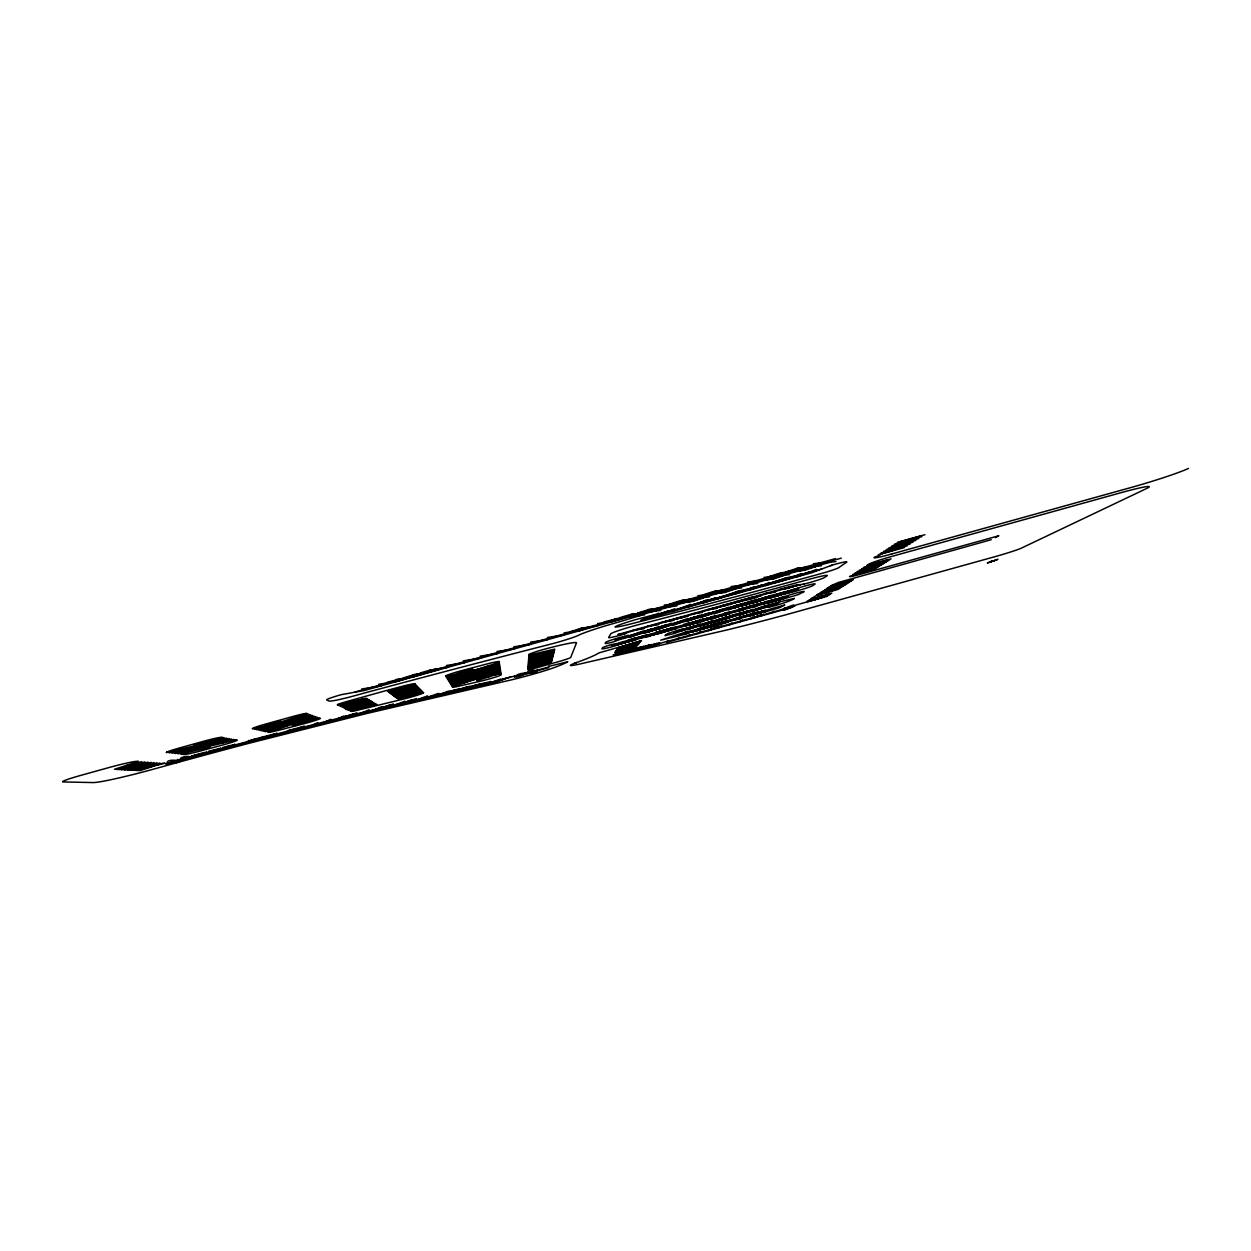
<?xml version="1.0" encoding="UTF-8"?>
<svg xmlns="http://www.w3.org/2000/svg" width="1251" height="1251" viewBox="0 0 1251 1251"><rect width="100%" height="100%" fill="white"/><g stroke="black" fill="none" stroke-linecap="round" stroke-linejoin="round"><path stroke-width="1.5" d="M220.411 749.552L220.457 747.879M525.858 673.976L525.952 672.538M537.211 670.817L537.445 669.332M539.76 665.423L541.902 653.194M548.939 666.142L548.548 667.659L514.505 677.151L514.458 675.743M520.322 674.961L518.758 675.259M524.763 674.101L525.123 673.007M710.912 628.94L710.459 629.91L719.45 626.516M233.687 746.003L234.688 744.079M166.711 752.258L166.836 752.132A16.138 1.048 -14.9 0 1 179.237 748.035L203.991 741.171A16.091 1.048 -15 0 1 221.88 737.308L222.944 737.511L216.595 739.529M415.223 684.094L408.624 686.158M798.951 575.46L796.183 576.164L797.106 575.788M625.031 649.801L628.972 644.64M687.487 628.268L688.269 627.752L686.017 628.612M246.916 742.5L248.84 740.342M497.054 681.044L500.588 679.918L499.634 680.294M263.758 736.792L262.178 738.34L263.132 738.168M828.569 590.331L833.792 588.846L830.242 590.034M269.45 735.697L265.947 736.776L269.794 735.76M273.969 734.102L272.124 735.76L263.242 738.137M677.135 639.417L678.965 637.682M497.272 662.967L499.305 661.623A15.419 1.032 -15.5 0 0 487.765 663.781A746.065 34.668 -15.4 0 0 463.261 670.176A15.497 1.032 -15.5 0 0 445.575 676.15L452.753 674.961M687.597 636.493L689.551 634.726M892.839 546.609L915.497 539.509L892.917 546.624M698.058 633.585L700.138 631.786M784.705 608.299C777.34 615.304 809.522 598.244 784.768 608.267M818.514 597.853L815.464 598.666L820.421 597.29M708.519 630.66L710.693 628.831M303.633 719.904L307.152 718.825M826.551 595.695L828.068 594.209M828.615 591.16L825.457 591.989L830.586 590.581M718.95 627.752L721.264 625.891M626.376 633.303L621.794 634.836A14.574 0.923 -15.8 0 1 608.58 637.557L610.754 633.882A22.377 1.454 -15.8 0 1 639.605 624.39A1856.891 241.459 -18.4 0 0 810.445 578.963A21.986 1.392 -16.2 0 1 826.958 575.867L824.425 577.524A14.543 0.907 -16.2 0 1 808.537 582.903L803.236 584.248M836.935 588.94L837.732 588.298L819.608 593.818L836.888 588.955M626.032 648.628L622.842 649.488L628.111 647.971M818.123 598.557L813.15 599.948L816.59 598.822M729.396 624.843L731.819 622.951M841.72 583.294L836.356 584.796L840.109 583.56M548.892 666.376L567.719 661.779A101.472 5.864 -15.5 0 1 553.865 667.737A32.651 1.861 -15.6 0 1 510.877 679.981L367.028 713.43L250.45 742.906A369.577 18.186 -15.2 0 0 154.452 768.896A54.935 3.3 -14.9 0 1 93.512 782.579L63.191 781.938A24.52 1.548 -14.8 0 1 80.987 775.323L109.369 767.442A24.395 1.564 -14.8 0 1 137.422 761.327L138.533 761.406L114.513 769.256L140.128 770.569L162.802 763.235M739.81 621.935L742.359 620.011M636.352 644.828L618.275 650.254L637.494 643.796L619.136 649.253M848.225 581.606L849.179 580.902L830.289 586.656L848.194 581.637M259.426 739.216L262.882 736.651M750.225 619.026L752.899 617.071M273.203 735.635L276.799 733.039M630.488 645.829L628.581 646.548L629.769 646.048M760.639 616.133L763.423 614.132M751.444 618.432L761.875 614.663L751.538 618.432M841.016 586.438L842.017 585.734M771.038 613.225L773.931 611.207M755.416 617.024L758.294 616.149M781.437 610.332L784.44 608.267M466.545 681.748L467.655 681.357L465.497 681.92A13.949 0.86 -15.5 0 1 464.746 682.202L464.715 682.202M825.113 593.099L840.656 583.154M815.261 599.604L820.453 596.274M798.764 575.272L802.172 574.318M812.04 598.729L810.961 599.432L811.774 599.26M891.353 551.175L911.088 538.555M862.658 572.489L878.984 562.184M248.12 741.937L251.295 739.951M254.375 739.888L256.486 739.185M256.361 739.075L252.671 740.17L254.969 739.529M702.515 595.069L712.304 591.879L722.218 590.441L712.507 593.646L702.562 595.101M258.159 739.357L261.428 737.355L251.357 739.92M788.271 578.681L809.663 571.957L788.38 578.697M880.297 554.068L902.722 547.234L880.344 554.099M892.557 550.377L887.506 551.863L893.636 550.174M828.162 591.739L824.315 592.927L826.989 592.13M900.845 545.905L895.825 547.547L897.53 546.968A15.575 1.048 -16.4 0 0 899.641 546.28M906.912 541.339L901.658 542.871L908.007 541.136M769.068 576.633L778.982 573.411L788.411 572.129L778.56 575.335L769.193 576.664M285.509 721.764L308.278 715.384L285.572 721.796M648.112 617.587L667.909 611.16L648.143 617.619M879.578 562.434L874.324 563.998L875.528 563.591M796.856 571.05L806.629 567.876L815.84 566.562M395.363 680.919L397.208 680.231M815.824 566.625L806.16 569.752L796.981 571.082M261.443 729.568L283.649 723.203L261.49 729.599M285.04 732.554L290.607 729.474M409.656 693.648L410.922 693.21M766.628 579.448L776.949 576.195L783.877 575.616L773.759 578.853L766.675 579.479M274.61 726.784L274.469 726.862A15.2 0.97 -15.1 0 1 273.734 727.238L275.486 726.737M402.009 702.999L405.559 701.983M298.489 729.114L304.196 725.987M624.452 617.697C609.644 623.874 585.405 624.609 624.593 617.572M781.844 580.026L780.937 580.527L785.847 578.963M839.312 584.498L835.637 585.687L837.216 585.265M160.237 763.876L139.705 769.74L160.331 763.782M311.859 725.705L317.707 722.546M432.314 670.63L427.67 671.803L430.625 670.896M530.049 660.966L551.065 655.352L530.174 660.981M846.536 582.403L827.427 588.126L846.505 582.372M677.964 609.346L699.059 602.716M995.421 537.539L998.798 535.756L860.375 574.287A13.886 0.813 -16.2 0 1 849.726 576.383L874.183 569.283L891.04 558.837L867.084 565.311L868.335 564.389A22.033 1.36 -16.3 0 1 893.339 555.976L1119.958 492.988A44.223 2.565 -16.7 0 1 1146.714 488.453L1021.864 547.907A23.003 1.11 -16.4 0 1 991.277 557.696L784.768 615.085A206.259 11.259 -16.2 0 1 726.784 629.988L581.199 663.702A31.541 1.736 -15.8 0 1 576.555 662.545L574.897 663.155A133.654 7.725 -15.5 0 0 598.822 652.944L641.482 640.715L618.401 647.58L614.835 652.631L632.302 647.768M415.051 685.876L392.298 692.084L415.082 685.861M497.476 669.207L476.021 675.165L497.476 669.16M701.92 602.263L704.751 601.418M655.117 615.273L656.259 615.148L655.43 615.242M738.293 592.02L738.966 591.879M718.84 597.556L717.855 598.072L720.169 597.54M679.168 601.731L680.044 601.481M775.745 595.085L794.713 589.143L775.855 595.116M413.659 685.063L390.719 691.334L413.674 685.001M412.392 699.888L395.019 705.314L412.392 699.856M766.128 602.982L780.561 599.667L766.159 603.013M746.956 603.107L765.987 597.134L747.191 602.998M756.026 604.483L770.553 601.121L756.073 604.514M808.944 568.189L804.502 569.361L807.567 568.392M741.186 608.58L756.964 604.827M735.447 614.46L718.121 619.902L735.432 614.429M821.938 596.164L821.344 596.367M301.038 727.253C289.638 733.962 276.127 733.023 301.038 727.206M476.303 670.911L498.43 664.656L476.381 670.958M774.995 577.555L776.355 577.024M724.626 605.062L741.077 601.278L724.689 605.109M629.597 615.648L630.223 615.289M752.836 602.716L755.135 602.091L753.696 602.435M748.426 610.769L731.663 616.102L748.442 610.723M461.697 673.773L458.648 674.617M676.838 622.67L695.306 616.821L676.869 622.701M625.547 645.938L628.565 645.031M202.162 744.798L225.508 738.622L202.193 744.845M293.141 722.937L314.72 716.729L293.172 722.969M997.547 559.416L987.336 562.981L997.876 559.338M902.143 543.685L900.298 544.138L905.458 542.668M739.044 617.369L753.524 613.913L739.122 617.4M905.927 540.479L909.352 539.556A16.06 1.11 -16.4 0 0 911.494 538.853L911.776 538.759M659.934 613.881L657.619 614.35M894.215 547.86L895.841 547.453M485.654 673.46L487.311 673.179M727.191 590.581L725.83 591.113L727.269 590.566M624.968 642.435L623.217 643.092M399.444 688.894L403.729 687.69M774.979 599.589L776.636 599.01M776.011 599.401L777.559 598.791M885.849 560.995L866.74 566.328L887.585 559.932L883.519 562.497L864.832 567.657L885.583 561.308M455.145 690.615L455.52 690.552M353.47 714.024L336.941 719.294L353.517 713.961M484.59 668.55L486.311 668.253M690.161 624.546L691.725 623.999M263.789 736.761L273.922 734.071M322.977 722.922L330.843 719.262M469.297 687.065L470.517 686.658L467.139 687.815L468.046 687.628M191.794 757.058C173.952 764.298 179.128 754.15 191.872 756.996M258.128 739.357L248.198 741.952M627.392 616.133L629.566 615.445M210.887 742.5L214.328 741.468M335.894 719.685L343.884 715.994M681.154 601.528L682.467 601.121M658.12 614.554L657.025 614.929M728.317 590.597L729.474 590.269M676.885 602.497L679.277 601.856M677.948 602.294L677.135 602.45M664.281 631.63L662.623 632.193L665.125 631.364M715.853 625.297L718.043 624.546M703.187 628.753L705.564 628.033M215.719 749.959L212.623 750.913M618.948 647.549L636.65 642.576L619.777 647.83M826.489 595.726L807.583 601.653L824.159 596.993M271.404 727.91L273.531 727.41L272.781 727.66M710.584 600.277L718.011 598.682M229.027 746.409L227.573 746.738L229.574 746.221M213.858 742.734L217.799 741.843M628.315 616.071L627.674 616.164M524.685 674.148C512.847 679.997 513.035 673.898 525.092 673.007M722.828 596.524L721.108 596.758L721.89 596.571M772.993 577.993L776.277 577.039M741.937 604.28L741.608 604.405M724.032 591.52L725.971 590.894L724.282 591.567M690.396 624.562L692.038 623.905M462.526 682.858L463.808 682.514M840.938 586.469L823.58 591.348L841.97 585.718M403.854 688.941L405.605 688.331L399.726 690.036L405.512 688.629M756.886 604.859L741.264 608.596M773.29 578.025L775.511 577.258M698.511 630.316L684.876 633.506L698.527 630.269M710.959 628.909L719.403 626.516M744.83 616.055L748.239 615.164M745.017 616.086L746.55 615.555M761.531 612.74L747.942 615.945L761.546 612.677M149.885 766.972L148.009 767.442M631.677 615.242L632.803 614.929M760.155 611.77L756.949 612.583L759.294 611.895M404.073 687.769L406.356 686.987L401.852 688.41M744.173 603.592L742.218 603.936M782.563 592.911L783.658 592.771M711.944 626.595L697.307 630.144L711.96 626.548M406.903 694.336L409.781 693.445M869.32 567.798L868.397 567.985L870.993 567.328A14.058 0.86 -16.3 0 0 872.932 566.719M801.891 574.444L800.765 574.553M639.589 648.628L656.759 643.499L639.605 648.675M757.121 601.371L755.213 601.7M304.274 719.716L306.698 719.012M401.946 690.599L403.291 690.036M771.758 595.992L769.881 596.305M748.942 606.751L749.74 606.344M716.01 625.265L717.448 624.734M812.087 598.697L831.837 593.099L826.458 596.477L796.434 604.89L791.82 607.439L666.658 642.342L668.097 640.919L653.085 645.751L613.475 654.867M763.986 602.826L763.219 603.013L765.252 602.419M359.49 707.644L362.571 706.612M361.555 706.956L365.605 705.908M638.37 637.557L641.982 636.556M216.439 742.187L215.016 742.359M776.183 574.897L779.514 573.928M400.039 679.731L397.974 680.388L398.834 680.137M365.714 705.986L362.884 706.659A14.371 0.891 -15.3 0 0 360.679 707.3L359.569 707.613M346.683 716.979L356.816 712.773M706.956 600.824L707.847 600.449L705.142 601.043M792.868 570.253L796.261 569.283M358.99 713.993L369.217 709.755M776.762 577.243L777.95 576.914M201.083 754.025L199.081 754.541L223.522 747.973A369.905 18.499 -15.2 0 1 247.917 741.515L252.327 740.357A395.832 19.547 -15.2 0 1 301.084 727.722L330.327 720.326A309.435 15.935 -15.2 0 1 350.952 715.181L503.668 679.309M371.187 711.006L381.508 706.768M542.371 656.806L543.747 656.243M786.895 591.676L787.677 591.363L785.19 591.942M459.43 689.426L457.616 689.723M720.983 622.466L719.7 623.045L723.031 622.091M833.792 586.094L835.293 585.609M349.873 702.781L351.375 702.171M626.094 647.08L625.25 647.33M218.456 741.671L220.848 740.889L216.204 742.281M755.104 614.163L754.337 614.304L756.808 613.803M410.516 693.492L413.455 692.585L412.283 692.898M695.54 599.995L697.057 599.401M530.205 672.24L532.535 671.615M728.238 616.774L726.628 617.024M624.312 636.681L625 636.306L620.043 637.447A14.121 0.876 -15.8 0 0 605.734 642.342L605.109 643.389A14.011 0.86 -15.8 0 0 612.927 642.044L642.67 631.161M718.512 616.493L718.418 616.368M830.617 589.049L831.618 588.861M777.637 574.49L779.389 573.974M627.799 648.784L628.659 648.518M717.23 616.837L717.417 616.634M216.095 741.264C218.722 740.436 213.561 741.765 215.954 741.311M346.402 716.26L345.385 716.416L346.23 716.213M794.307 569.862L796.121 569.33M991.183 561.574L993.747 560.839L991.793 561.277M654.336 614.976L655.149 614.554L638.682 618.807A23.347 1.579 -15.8 0 0 615.007 626.892A23.409 1.595 -15.8 0 0 629.269 624.327A1702.705 215.203 -18.3 0 0 821.375 573.505A15.231 1.001 -16.2 0 0 838.764 567.626L846.63 562.184A15.622 1.048 -16.3 0 0 834.417 564.467L830.523 565.702M638.354 637.447L640.309 636.79M823.752 593.146L824.378 592.958M405.527 702.108L404.511 702.437M747.019 607.142L748.739 606.61M409.186 693.836L408.326 693.867M629.988 644.781L629.769 644.672M748.051 606.954L748.942 606.876M750.35 606.422L751.413 606.11M761.155 603.342L764.986 602.403M357.505 707.112L363.697 705.517M359.772 706.393L363.494 705.455M542.871 659.433L536.804 661.044M694.477 600.245L695.697 599.948M466.216 687.941L467.452 687.534M658.949 613.178L640.809 620.215L811.79 572.739L832.196 565.077M657.573 627.689L655.805 628.111L659.418 627.173M658.949 627.361L656.337 628.174M818.357 597.227L817.607 597.446L818.811 597.071M358.677 705.673L357.52 705.939L363.384 704.485L357.536 706.111M358.521 705.845L359.459 705.486M656.447 615.867L674.805 608.768M672.068 611.536L690.63 604.374M644.124 631.364L641.528 632.162L643.436 631.63M644.39 631.411L643.921 631.583M621.841 643.342L624.499 642.576M763.423 602.794L762.187 603.013M778.701 598.619L777.653 598.963M719.716 622.935L721.483 622.591M687.675 607.204L706.44 599.995M536.476 665.923L537.961 665.344M716.166 627.908L715.384 628.08L716.307 627.783M345.37 716.776L344.541 717.026M381.039 708.551L390.077 705.126L372.735 710.552L393.424 703.922M703.25 602.873L730.865 593.803L718.137 598.635M718.762 598.463L737.996 591.223C772.164 582.903 698.84 605.077 738.153 591.285M704.219 615.101L722.515 609.315L686.314 621.669M789.913 587.251L792.915 586.297M788.114 592.943L787.207 593.381L797.591 590.707A13.98 0.844 -16.1 0 0 812.884 585.577L814.995 584.123A14.089 0.86 -16.1 0 0 803.705 586.344L797.903 588.095M991.433 561.59L992.215 561.246M361.476 706.174L362.509 705.845M382.712 707.237L380.257 708.175M382.869 707.331L379.084 708.519M392.47 705.939L404.933 701.201M457.178 690.083L456.771 690.224M541.167 658.057L543.466 657.322L542.543 657.573M734.353 594.241L753.743 586.86M628.346 635.148L615.07 640.184L798.279 589.221L783.564 594.616M872.87 565.014L871.494 565.546L876.904 563.966M403.823 703.265L416.333 698.527M749.881 589.925L769.474 582.497M765.377 585.624L785.19 578.134C818.529 570.19 745.158 592.364 785.221 578.29M630.191 637.306L657.025 627.158M666.111 631.239L663.953 631.864L665.079 631.567M744.72 604.733L743.813 605.015M752.993 614.679L755.338 614.257M537.539 658.855L540.541 658.182M694.805 604.468L715.697 597.931L677.979 609.393M780.874 581.324L800.875 573.771M644.234 633.397L671.365 623.17M796.34 577.024L816.543 569.424M658.276 629.488L685.689 619.182M728.223 608.205L729.63 607.595M740.139 613.318L737.386 614.241M718.793 623.107L720.404 622.638L719.153 623.092M736.026 592.708L738.872 591.801M672.303 625.578L699.981 615.195M151.715 766.394L152.622 766.065L150.057 766.582M766.988 583.998L766.019 584.686L770.585 583.044L766.456 584.452L768.114 583.826M700.232 617.806L728.473 607.282M693.742 623.624L691.756 624.218L692.632 623.968M738.559 614.022L741.139 613.068M766.128 606.031L769.224 605.187L768.38 605.39M753.337 614.663L754.572 614.476M714.165 613.928L742.719 603.31M728.129 610.035L756.933 599.354M756.808 599.948L758.935 599.385M720.811 615.93L717.323 616.821M714.556 611.88L714.071 611.88M742.171 606.11L771.069 595.429M756.12 602.231L785.315 591.473M719.106 624.374L717.683 624.828M486.795 676.009L487.249 676.072M479.571 684.172C447.999 694.884 507.64 677.307 479.774 684.109M712.992 612.521L712.116 612.802L713.883 611.927M700.279 623.968L674.539 633.444L664.969 635.633L667.44 633.616L678.902 629.941L683.781 628.8L674.133 632.427L765.002 607.126C801.985 594.913 738.137 613.443 765.018 607.032M769.772 598.447L799.389 587.548M687.487 629.847L713.461 620.308M700.466 626.235L726.722 616.602M715.228 621.387L713.461 622.169L714.962 621.638M726.424 617.4L725.424 617.634M706.549 627.877L703.875 628.393M990.714 561.355L991.699 561.042M302.21 720.232L301.163 720.607L303.758 719.997A14.871 0.954 -15.2 0 1 304.228 719.732M405.23 702.139L402.04 703.078M413.831 700.904L427.623 695.869M687.487 606.579L688.066 606.391M693.023 622.263L695.759 621.403L695.024 621.747A13.417 0.798 -16 0 0 696.838 621.278L697.792 621.028L694.055 622.122M719.685 616.274L718.731 616.555M713.461 622.607L739.92 612.927M726.518 618.948L753.055 609.284M271.139 727.879L272.311 727.691M424.527 698.433L438.366 693.398M435.145 695.994L449.015 690.959M754.76 600.699L756.683 599.995M739.497 615.336L766.3 605.593M752.211 611.817L779.373 601.95M445.637 693.57L459.555 688.535M456.052 691.162L469.985 686.142M657.729 628.878C661.466 628.158 656.65 628.925 658.229 628.94M665.641 629.863L668.409 628.987M785.784 593.271L783.626 594.1M715.885 628.096L713.774 628.674L715.916 628.08M466.357 688.785L480.337 683.765M476.584 686.439L490.58 681.404M631.818 649.816L633.741 649.3M186.024 758.184C188.698 757.746 183.866 758.262 186.336 757.871M486.702 684.109L500.728 679.074M510.783 676.76L496.725 681.795L376.332 709.755L253.187 740.842A387.435 19.109 -15.2 0 0 167.008 764.064L163.99 763.188M649.566 635.743L652.209 634.898M757.856 599.682L753.509 601.043M293.375 729.912L294.392 729.693M489.11 667.393L489.188 667.158M687.925 627.924L684.469 629.065L685.251 628.878M630.129 650.411L631.739 649.848M630.348 650.801C665.735 639.652 600.105 657.932 630.285 650.817L643.593 646.282M632.693 649.597L629.034 650.723M657.072 614.804L656.337 615.023M446.294 692.475L445.544 692.991L449.453 691.662L448.53 692.038M447.311 692.303L445.903 692.804L448.624 691.85M507.625 677.901L514.458 676.119M538.837 658.448L540.166 658.245A14.261 0.907 -15.6 0 0 542.277 657.651M624.218 642.858L623.436 643.03M667.815 629.347L666.861 629.519L668.3 629.034M694.305 621.825L695.478 621.669M488.625 669.504L488.469 669.535M498.477 680.56L496.678 681.232L499.258 680.372M499.008 680.372L499.806 680.091M650.786 635.32L652.115 634.929M613.303 654.93L635.711 647.033L616.79 652.006L634.46 646.642L632.818 647.596M621.356 653.069L635.555 648.127M269.95 726.205L272.921 725.22M275.705 726.753L276.893 726.346L274.767 726.722M805.66 568.908L806.457 568.642L802.689 569.721L807.911 568.282M748.301 606.782L749.677 606.36M878.953 562.653L877.076 563.153M637.244 649.269C674.93 637.369 614.585 654.351 637.134 649.3L651.552 644.453M645.281 647.549L659.605 642.576M400.508 688.519L402.29 688.081M776.214 577.446L773.65 578.103M735.869 592.896L736.964 592.458M911.228 538.978L906.74 540.401M406.684 689.379L408.498 688.863L403.541 690.036M614.507 620.183L617.228 619.292M539.384 657.322L537.555 657.917L542.168 656.791M641.216 647.565L641.231 647.705M994.498 561.011L993.622 561.277M906.475 542.293L904.52 543.122M749.38 606.735L750.225 606.469L749.412 606.547M647.486 646.298L646.016 646.72M648.034 646.11L649.488 645.625L647.048 646.329M788.208 607.908L787.755 607.814M268.089 725.345L264.884 726.378M486.358 676.212L488.828 675.571M899.36 546.406L898.468 546.828M648.737 646.016L649.644 645.485M414.566 675.681L417.365 674.789M489.704 672.428L488.86 672.6L489.626 672.209M628.19 648.69L627.392 648.909L628.44 648.487M639.105 648.331L641.012 647.768M276.752 728.629L278.91 728.051M912.323 538.587L910.4 539.384M623.639 649.973L627.564 648.784M722.75 622.185L722.28 622.341M488.297 669.77L488.14 669.817M663.546 631.786L664.469 631.567M211.935 742.14L213.874 741.687M304.791 714.18L306.323 713.398A11.931 0.798 -15.1 0 0 294.11 716.151L265.681 724.032A15.935 1.048 -15.1 0 0 252.467 728.817L260.708 727.206M781.828 573.583L776.199 575.022M462.933 680.732L465.028 680.231M459.868 681.842L464.027 680.481M729.13 607.783L728.942 607.923M872.244 566.969L869.726 567.766M717.151 624.765L714.212 625.594L715.009 625.406M757.621 612.349L758.513 612.067M117.907 769.428L141.754 761.656M121.238 769.6L144.913 761.89M124.506 769.772L148.009 762.125M578.681 630.004L580.839 629.394M805.925 569.111L807.004 568.814M540.354 664.985L542.215 664.39L537.445 665.626M398.428 679.965L396.755 680.56L398.131 680.325M428.827 671.287L425.496 672.24L430.97 670.786M127.727 769.928L151.058 762.359M254.391 729.255L279.567 721.076L294.923 725.517L318.958 717.777L320.319 718.277A14.887 0.923 -15.2 0 1 302.758 724.063L280.161 729.88A14.996 0.938 -15.1 0 1 267.886 732.367L315.69 716.588M130.902 770.1L154.076 762.578M256.674 729.786L307.027 713.461M269.028 726.393L274.094 724.939M134.029 770.256L157.032 762.797M258.863 730.287L308.762 714.086M137.094 770.413L159.94 763.016M261.006 730.787L310.576 714.743M460.18 674.461L462.479 673.46L457.084 675.165L458.194 674.805M485.982 667.049L488.046 666.564M736.479 592.364L738.293 591.942M536.882 661.013L541.886 659.746M625.516 647.361L628.878 646.329M827.146 594.96L809.819 600.417L810.617 600.245M264.414 726.659L269.028 725.173M263.117 731.272L312.312 715.369M265.196 731.741L314.001 715.994M215.5 750.178L213.858 750.428L215.469 749.99M293.109 725.001L317.332 717.198M214.625 750.209L213.045 750.803M446.154 677.072L472.409 668.628L476.944 680.685L500.979 673.054M482.354 668.315L487.077 666.799M720.482 596.946C724.657 595.992 717.386 598.478 720.983 596.805M469.188 680.356L454.817 685.016L475.349 679.105L469.36 680.294M454.207 686.033L452.377 686.721L500.713 671.24M907.913 539.822L907.804 540.104M691.318 624.124L692.178 623.936M624.437 649.722L627.533 648.784L626.735 649.003M430.375 671.224L431.063 671.052M274.313 725.893L269.168 727.347M647.189 611.129L645.156 611.239L647.393 610.613M446.763 678.042L472.8 669.676M447.373 678.98L499.399 662.279M447.952 679.887L499.556 663.343M448.515 680.779L499.712 664.375M449.078 681.654L499.853 665.407M449.625 682.53L500.009 666.408M486.858 673.226L485.701 673.523M783.486 579.416L785.55 578.885M672.663 619.949L674.555 619.417M624.515 642.811L627.22 642.013L622.826 643.217M695.306 621.763L696.088 621.497M873.667 566.484L871.744 567.235M713.555 628.502L714.774 628.174M396.661 680.356L393.299 681.31L394.378 681.076M157.173 765.049L164.413 763.313M647.08 611.192L649.535 610.379M212.561 750.756L214.077 750.334M226.306 747.05L227.51 746.753M688.363 605.875L690.646 605.359L688.738 605.844M450.188 683.406L500.15 667.424M450.72 684.234L500.291 668.409M451.236 685.063L500.431 669.363M451.752 685.861L500.572 670.301M476.631 679.856L500.838 672.147M717.73 607.47L717.245 607.626M718.293 607.392C725.783 604.984 710.24 609.112 718.355 607.204M776.214 599.104L773.462 599.917L777.856 598.697M628.518 647.283L628.19 647.361M625.219 649.457L626.172 649.175M691.647 600.699L696.87 599.432M778.247 574.647L777.246 574.788M653.303 634.773A13.261 0.782 -15.9 0 1 651.49 635.242L651.099 635.383M776.793 599.213L775.213 599.62M226.353 747.207L228.37 746.503M791.727 586.907L791.789 586.891A14.34 0.907 -16.2 0 0 793.791 586.266M531.112 672.053L531.347 671.662M651.49 635.352L652.146 635.101M773.009 601.559L775.041 600.933M706.94 626.657C715.04 624.468 702.092 627.642 708.254 626.235M704.329 628.315L702.546 628.878M197.83 754.713L199.441 754.447M488.906 674.633L485.466 675.665L490.267 674.117M663.812 631.646L661.075 632.443L665.423 631.27M628.596 646.423L626.814 646.955M705.189 628.315L705.783 628.127M746.049 615.601L744.22 616.164M413.815 675.415L411.673 676.009M485.857 668.3L484.841 668.566M484.716 672.772L487.421 671.928M483.73 673.179L488.515 671.678M490.986 674.821L489.313 675.243M746.831 599.354L749.286 598.76M665.751 629.847L670.114 628.753M869.023 567.782L869.836 567.532M707.253 618.479C715.134 616.555 704.704 618.541 707.722 618.338M746.675 615.648L747.238 615.492M213.655 750.491L214.719 750.412M227.307 746.816L228.151 746.8M689.254 605.844L689.192 605.969M782.156 579.964L784.752 579.119M800.077 574.756L799.326 575.163A15.309 1.032 -16.2 0 0 798.998 575.444M494.88 674.993L500.979 673.476L501.229 674.742A13.839 0.829 -15.6 0 1 493.895 677.557A13.839 0.829 -15.6 0 1 479.852 681.357L458.069 686.346A13.996 0.844 -15.5 0 1 452.581 687.174L452.33 686.783M479.946 684.532L479.586 684.61M758.169 612.146L756.276 612.724M714.681 628.424L713.633 628.721M794.448 570.143L794.964 569.846A16.185 1.142 -16.2 0 0 796.95 569.377L797.184 569.314M489.485 675.274L490.517 674.914M691.662 623.983L689.661 624.593M625.172 649.363L623.796 649.754M713.414 622.185L713.758 621.919M690.396 632.302L692.022 631.849M727.988 607.923L728.88 607.689M707.3 619.714L703.484 620.559M463.574 682.593L462.589 682.937M658.104 628.768L658.526 628.659M713.789 612.13L713.32 612.349M784.408 593.506L785.018 593.6M714.884 621.466L714.086 621.888M486.983 676.212L488.766 675.571M768.552 596.993L769.428 596.805L768.364 597.04M705.439 619.996L703.594 620.512M430.156 671.302L428.937 671.584M623.217 642.905L623.968 642.701M835.418 585.749L834.01 586.125M488.062 667.721L486.936 667.909L487.734 667.721M792.837 586.312L792.164 586.719M773.571 601.09L771.789 601.59L773.181 601.45M624.124 648.518L627.095 647.486M726.753 591.082L728.223 590.644L726.675 590.894M907.569 540.182L906.193 540.526M487.64 669.973L486.467 670.286M344.51 716.651L345.01 716.573M345.057 716.682L346.371 716.385L344.432 716.854M627.33 645.407L626.188 645.797M788.959 607.47L786.801 608.017L788.13 607.767M292.969 730.115L291.858 730.318L293.563 729.958M541.855 657.791L537.821 658.917M715.666 620.793C678.105 632.943 745.643 613.647 715.885 620.731M746.44 615.711L745.69 615.93M611.755 620.496L614.366 619.73M345.37 716.588L344.885 716.729M820.281 596.711L819.812 596.774M902.487 543.575L903.644 543.231A15.794 1.079 -16.4 0 0 905.693 542.543M345.948 716.51L345.213 716.635M478.586 684.86L477.538 685.439L478.977 685.001M714.29 621.669L713.93 621.716M633.319 646.798L635.101 645.844L617.056 651.224L633.131 646.861M716.432 624.515C691.318 632.349 744.626 618.447 716.635 624.468M689.02 606.016L687.565 606.313M278.832 727.847L278.332 728.207M757.512 600.558C716.839 613.819 788.959 593.177 757.621 600.527M767.786 597.759C808.052 584.655 738.481 604.499 767.676 597.79M787.489 608.064L787.317 608.111M357.583 707.096L358.709 706.784A14.48 0.907 -15.3 0 1 360.882 706.174L362.368 705.814M784.471 593.678L783.72 593.881M626.516 645.625L628.018 645.156M832.931 588.517L834.292 588.142L832.681 588.564M880 555.288L874.902 556.992A22.721 1.47 -16.4 0 0 891.744 553.99M541.495 661.685L536.726 663.046L542.183 661.529L540.979 661.982M679.872 630.301L773.462 604.092M712.304 622.435L713.273 622.06M397.896 680.419L395.41 680.982M637.291 615.836L830.601 562.106M863.956 567.219L888.538 560.385M861.642 568.705L886.068 561.918M859.359 570.175L883.613 563.435M199.128 754.681L199.816 754.556M857.123 571.629L881.22 564.92M620.996 637.947L791.836 590.331M854.902 573.052L878.843 566.39M852.697 574.475L876.498 567.845M622.857 638.667L791.148 591.832M619.229 642.826L783.407 597.18M991.23 539.713L838.107 582.559L830.523 585.968L853.307 579.635L837.419 589.596L816.215 595.585L811.07 598.682L814.057 598.056M617.243 644.765L779.373 599.636M828.6 587.235L851.227 580.933M826.676 588.486L849.194 582.215M824.8 589.706L847.162 583.482M514.474 676.525L548.72 666.986M822.939 590.925L845.16 584.733M617.791 648.44L640.309 642.17M681.201 630.989L772.477 605.547M821.094 592.13L843.19 585.968M617.181 649.3L639.574 643.077M819.28 593.318L841.251 587.204M616.587 650.16L638.839 643.952M817.482 594.491L839.312 588.408M615.992 650.989L638.119 644.828M615.414 651.818L637.4 645.688M689.238 631.505L765.424 610.269M685.689 633.569L761.327 612.505M808.803 600.152L830.023 594.241M807.13 601.246L828.225 595.367M667.596 641.403L793.541 606.282M419.194 673.71C422.572 670.989 456.537 664.813 430.109 672.006L413.784 674.789C385.949 682.624 422.025 675.509 424.855 673.054M354.987 692.022L835.496 558.618M897.295 542.371L924.864 534.724M841.282 558.149L364.557 690.443L341.304 694.665A16.748 1.188 -15.2 0 0 326.73 699.95L328.997 701.029A25.208 1.767 -15.2 0 0 355.362 695.525L365.026 692.851A784.752 36.701 -15.3 0 1 549.955 644.328A23.847 1.658 -15.7 0 0 578.681 635.211A39.281 2.69 -15.8 0 1 616.555 622.654L640.981 615.336M894.449 544.232L921.815 536.632M891.65 546.062L918.813 538.524M888.898 547.86L915.857 540.385M886.177 549.642L912.949 542.215M883.487 551.394L910.071 544.013M720.842 596.915L721.733 596.664M649.816 616.712L821.923 568.924M880.845 553.114L907.241 545.78M878.249 554.818L904.457 547.531M891.244 554.13L1131.107 487.483A47.429 2.909 -16.8 0 0 1188.45 468.421M623.045 633.694L799.17 584.764M725.08 591.363L726.55 591.176M467.499 687.597L469.141 687.19M740.873 604.702L740.561 604.718M165.585 763.642L200.363 754.025M691.647 624.265L691.068 624.405M679.653 601.981L681.044 601.606L677.964 602.403M619.683 647.862L618.917 648.049M403.838 702.624L403.041 702.827M694.305 600.292L693.601 600.48M726.033 608.752L727.644 608.205L725.987 608.83M704.532 628.487L703.234 628.8M630.004 615.758L631.614 615.257L628.393 616.164M227.025 747.144L229.386 746.519M216.079 750.178L212.263 751.007M229.777 746.487L225.993 747.3M768.208 597.165L767.395 597.352M627.283 647.565L626.063 647.909M640.684 647.658L641.419 647.518M720.154 597.352L718.762 597.697M792.352 586.656L793.228 586.438L790.069 587.219M653.992 634.601L650.551 635.617M408.921 693.945L411.986 693.148M543.7 664.437L549.017 662.467L529.517 667.831M781.781 573.599L780.624 573.896A16.185 1.157 -16.2 0 1 778.482 574.428L777.653 574.584M794.26 586.14L790.773 587.172M693.398 600.245L695.306 599.776M402.9 690.302L406.653 689.395M694.086 622.028L693.132 622.247M650.723 635.555L649.722 635.711M532.723 671.318L533.192 671.224M295.783 729.02L292.984 729.786A14.168 0.844 -15.2 0 1 293.641 729.724L294.611 729.521M535.444 660.935L529.877 662.967L550.096 657.447M402.963 702.765L402.29 702.937M487.953 672.929L488.922 672.663L487.39 672.96M357.098 709.458L350.921 711.334A14.605 0.907 -15.3 0 0 360.272 709.583L403.76 698.996A14.371 0.891 -15.4 0 0 423.464 692.913M188.103 752.367L182.02 754.259L184.163 754.509A15.309 0.954 -15 0 0 199.488 751.241L222.49 745.049A15.231 0.954 -15 0 0 237.111 740.013L233.843 740.404M797.731 569.189L792.806 570.393M691.678 600.699L692.773 600.433A15.684 1.095 -16 0 1 694.805 599.948L695.509 599.823M794.244 570.081L793.353 570.284M767.692 605.656L765.987 606.297M768.067 605.625L768.927 605.359M740.123 613.256L742.234 612.74M533.724 666.877L527.672 669.441A13.558 0.798 -15.7 0 0 540.573 666.674L557.399 661.982A13.542 0.798 -15.7 0 0 570.706 657.463L576.476 642.92A37.608 2.471 -15.6 0 0 551.879 647.267L548.11 648.237A15.215 1.016 -15.7 0 0 528.845 654.601L530.924 654.711M184.835 758.528L185.93 758.294L184.757 758.544M415.379 686.83L393.518 692.898L415.473 686.799M655.68 629.691L656.603 629.425L655.555 629.722M180.691 754.15L209.84 747.128L193.952 744.924L224.164 737.715M743.391 605.046L741.749 605.797M744.126 604.765L745.017 604.546L741.515 605.562L742.906 605.234M345.62 709.301L372.829 702.812M395.895 697.433L422.15 691.162M166.195 752.602L226.65 738.153M527.906 666.455L551.722 660.763M347.012 709.958L373.986 703.5M396.864 698.167L422.901 691.944M169.182 752.93L229.089 738.59M527.828 667.393L551.472 661.732M349.013 710.443L375.753 704.032M172.138 753.243L231.482 739.013M423.651 692.71L397.802 698.887L387.56 691.115L415.676 684.485M527.75 668.3L551.222 662.686L554.756 649.113L528.798 655.211M350.358 711.068L376.879 704.72L366.121 698.214L337.457 705.001M175.046 753.54L233.843 739.435M177.892 753.853L236.158 739.857M742.594 603.952L743.532 603.701M755.573 601.715L756.714 601.434M338.99 705.72L367.403 698.996M390.812 693.586L418.194 687.096M528.297 661.591L553.036 655.712M340.491 706.424L368.654 699.747M391.86 694.383L419.022 687.941M528.219 662.592L552.754 656.759M341.976 707.128L369.889 700.497M392.892 695.165L419.82 688.769M528.141 663.577L552.489 657.776M343.431 707.816L371.094 701.217M393.909 695.931L420.602 689.582M528.063 664.547L552.223 658.792M344.854 708.488L372.298 701.952M394.909 696.698L421.384 690.38M527.985 665.516L551.972 659.777M764.924 611.958L779.482 607.72L784.799 604.999L681.42 634.257L688.3 633.178L684.657 634.445L660.669 640.184L686.048 632.005M750.96 588.549L749.63 589.065L753.54 587.939L751.444 588.517M770.209 596.32L771.163 596.086M528.704 656.322L554.459 650.254M528.626 657.4L554.162 651.38M528.548 658.479L553.865 652.49M388.654 691.959L416.52 685.376M528.454 659.527L553.583 653.585M389.749 692.788L417.365 686.236M528.375 660.575L553.302 654.664M728.786 617.619L729.583 617.431L726.205 618.541L728.051 617.885M728.332 617.869L729.208 617.603M169.761 751.757L166.821 752.289M716.26 624.953L718.293 624.468M686.674 619.542L684.876 620.324M687.44 619.261L688.331 619.042L684.782 620.246L686.158 619.73M351.39 702.343L356.613 701.013L354.627 701.576M339.991 704.407L337.41 704.766A11.853 0.798 -15.2 0 1 347.731 701.248L381.399 691.897A46.412 3.065 -15.3 0 1 387.857 690.145L401.336 686.549A15.669 1.048 -15.4 0 1 415.035 683.828L415.238 684.031M538.43 662.561L540.291 662.139M540.323 662.217L541.339 661.982M684.86 628.878L685.751 628.612M532.613 671.334L530.784 672.131M620.058 652.569L659.871 643.405M718.574 597.806L720.545 597.352M659.512 613.928L658.292 614.304M669.16 628.972A13.417 0.798 -15.9 0 1 667.424 629.409L667.44 629.409M468.202 687.268L469.876 686.877M745.627 615.664L747.535 615.226M638.057 648.659L639.073 648.331L637.901 648.69M695.9 599.495L695.071 599.62M705.345 601.121L706.612 600.84M397.912 681.123C432.252 671.13 360.601 687.706 397.912 681.123L378.662 684.297M757.809 612.192L759.576 611.802M685.986 606.97L687.362 606.61L685.611 607.032M710.943 613.021L712.163 612.709L710.818 613.115M395.973 680.45L398.772 679.856M691.271 624.03L693.163 623.624M187.494 757.59L183.49 758.575L184.335 758.403A14.543 0.86 -15 0 1 185.82 758.106L186.055 758.09M147.274 767.707L146.867 767.77M695.931 598.729L685.532 601.981L693.507 601.152L703.547 597.994L695.994 598.729M275.204 729.114L276.674 728.661L275.048 729.145M343.009 717.339L344.088 717.151L342.946 717.402M636.306 644.812L619.276 649.253M267.87 726.69L270.091 726.237M273.297 726.033L275.376 725.627M527.437 673.476C548.798 672.147 526.139 666.611 527.359 673.491M382.837 707.206L384.12 706.987M268.042 725.267L270.06 724.908M734.165 593.427L735.635 593.068L734.243 593.318M415.911 675.165L411.532 676.056M615.852 619.667L613.819 619.996M361.664 689.02L381.289 685.798M630.942 614.444C595.335 623.905 662.107 610.457 631.004 614.444L660.825 610.363M395.629 679.59L414.691 676.525M622.028 643.984L611.489 645.688L788.052 596.539L779.342 597.728M705.22 620.121L706.487 619.917M412.595 674.883L431.36 671.896M635.602 640.215L611.317 644.562A13.589 0.813 -15.8 0 0 602.497 647.799L601.919 648.769A13.495 0.798 -15.8 0 0 614.225 646.157L618.901 644.484M685.141 632.162L703.281 629.253M429.515 670.192L448.014 667.283M697.808 628.612L715.681 625.781M628.409 639.73L649.097 636.446M611.614 620.543L614.601 620.074M673.022 619.652C682.03 617.587 667.846 620.637 673.132 619.792M446.435 665.501L464.637 662.67M642.232 635.883L662.608 632.693M710.599 625.047L728.191 622.294M782.516 599.198L798.294 594.6L804.065 591.692A13.558 0.798 -16.1 0 0 793.118 593.897L782.078 597.352M463.323 660.825L481.244 658.057M723.438 621.481L740.655 618.823M656.04 632.052L676.103 628.94M669.832 628.221L689.598 625.187M736.213 617.931L753.196 615.32M632.693 630.363L644.109 628.627M683.609 624.39L703.062 621.45M748.817 614.397L765.596 611.864M480.181 656.134L497.835 653.46M647.502 626.251L658.745 624.562M697.307 620.574L716.448 617.713M497.022 651.474L514.396 648.862M578.978 629.675C591.864 626.86 569.705 631.286 579.213 629.832M662.311 622.138L673.351 620.496M711.021 616.743L729.896 613.975M513.848 646.798L530.94 644.265M168.197 763.595C195.531 761.421 162.255 757.199 168.15 763.595M677.072 618.025L687.956 616.43M530.659 642.138L547.469 639.683M711.178 592.958C723.578 590.222 702.609 594.397 711.319 593.146M712.491 592.974L711.272 593.24M691.834 613.928L702.53 612.38M547.438 637.478L563.966 635.101M724.751 612.927L743.282 610.238M738.528 609.112L756.636 606.516M488.015 671.662L489.407 671.474M706.58 609.831L717.104 608.33M752.226 605.296L770.084 602.779M564.185 632.834L580.448 630.535M721.311 605.734L731.647 604.28M580.917 628.19L596.899 625.969M736.026 601.637L746.175 600.245M597.634 623.561L613.334 621.403M765.737 601.512L783.361 599.073M750.709 597.556L760.686 596.211M614.335 618.932L644.703 614.835M690.99 631.99C698.152 630.395 687.315 632.615 690.818 632.177M765.393 593.474L775.307 592.161M731.96 603.295L732.914 603.17M731.866 603.498C725.83 604.686 743.125 600.214 731.741 603.607M707.847 618.135L708.707 618.025M780.092 589.393L789.819 588.126M647.643 609.69L676.947 605.891M804.143 584.123L794.698 585.327L617.869 634.492L626.407 633.209M664.281 605.077L678.886 603.217M679.356 603.091L693.507 601.293M681.373 600.339L709.567 596.836M697.949 595.726L725.627 592.38M714.509 591.144L741.655 587.923M648.69 610.566L647.22 610.738M731.053 586.547L757.653 583.482M773.274 601.231L774.244 601.121M747.566 581.965L773.65 579.041M764.064 577.399L789.616 574.616M780.546 572.817L805.566 570.19M797.012 568.251L821.485 565.765M825.144 562.637L835.996 561.574M813.447 563.701L825.613 562.512M126.476 765.346L151.418 766.91M209.668 741.171L223.022 743M294.282 717.589L307.371 721.514M177.564 759.482L180.347 760.389M267.214 725.095L278.191 728.692M352.125 701.53L364.244 707.738M401.118 687.925L413.002 695.259M191.872 755.588L193.717 756.746M173.78 761.327L170.527 762.344L174.421 761.249M206.18 751.71L207.072 753.133M459.414 672.803L464.481 682.765M486.029 666.58L489.11 676.822M697.792 616.508L701.623 615.445L697.792 616.508M698.089 616.446L699.45 616.117L698.089 616.446M208.995 751.272L208.745 752.492L218.909 749.818L219.394 748.505L209.042 751.241M518.446 675.305L521.917 674.336L518.446 675.305M222.819 747.551L222.412 748.802L232.53 746.143L233.171 744.783L222.913 747.488M794.26 598.447C791.648 601.778 748.802 613.271 778.56 603.342L765.737 606.923L780.937 601.496L794.26 598.447M822.095 592.02L821.5 592.599L839.624 587.047L822.157 591.973M899.844 541.871L898.218 542.997L921.565 535.819L899.922 541.839M638.073 612.927L646.845 611.927L656.916 608.737L648.206 609.722L638.073 612.927M570.143 631.802L580.761 630.254L590.347 627.158L579.776 628.69L570.237 631.755M669.566 604.17L679.84 602.685L689.489 599.542L679.246 601.027L669.566 604.17M818.029 594.444L816.778 595.21L835.105 589.706L818.107 594.397M888.538 549.126L886.646 550.284L909.446 543.372L888.57 549.111M716.964 593.224L726.659 591.848L736.26 588.736L726.596 590.097L717.073 593.177M896.201 543.95L894.137 545.17L917.515 538.039L896.279 543.904M448.765 677.542L470.892 671.177L448.859 677.495M665.376 621.528L682.78 617.431L665.423 621.512M786.363 571.754L793.587 571.175L803.94 567.845L796.778 568.454L786.41 571.723M341.242 705.017L364.307 698.856L341.335 704.985M477.741 675.759L498.805 669.738L477.773 675.728M498.711 671.818L477.804 677.714L498.633 671.787M498.43 672.835L477.679 678.699L498.398 672.85M551.769 654.085L530.471 659.981L551.738 654.054M651.787 629.003L634.132 634.695L651.662 628.987M476.115 673.132L497.742 666.986L476.162 673.116M742.156 591.473L762.156 584.968L742.25 591.426M757.512 587.172L778.497 580.511L757.512 587.172M863.065 569.236L861.11 570.3L881.799 564.123L863.065 569.236M474.192 670.473L496.381 664.172L474.301 670.427M666.955 626.125L648.44 631.927L666.924 626.141M709.833 609.174L726.784 605.218L709.833 609.174M697.605 622.028L713.445 618.26L697.698 621.997M719.341 610.879L737.355 605.124L719.372 610.863M775.167 596.586L793.838 590.722L775.213 596.555M740.78 600.558C753.024 600.417 771.101 592.145 740.873 600.511M768.599 601.043L784.533 597.227L768.63 601.027M684.5 625.735L699.074 622.419L684.594 625.688M255.814 728.895L278.566 722.484L255.923 728.848M783.814 588.642L800.484 584.702L783.908 588.595M438.116 695.087L456.318 689.598L438.116 695.087M733.868 608.111L751.788 602.372L733.868 608.111M351.468 709.739L373.236 703.813L351.5 709.724M259.723 729.052L281.725 722.671L259.833 729.005M452.08 683.937L472.784 677.979L452.19 683.89M631.739 638.964L647.533 635.289L631.833 638.933M656.322 633.522L671.912 629.863L656.368 633.506M677.886 631.083L695.478 625.656L677.886 631.083M349.529 709.145L371.375 703.343L349.576 709.129M733.352 606.938L751.616 601.106L733.383 606.923M700.826 628.002L715.603 624.468L700.826 628.002M530.08 664.828L550.268 659.449L530.174 664.781M267.292 731.272L288.59 725.111L267.292 731.272M615.727 644.812L632.287 640.825L615.82 644.765M262.96 730.224L285.228 723.938L262.96 730.224M348.607 708.332L370.593 702.53L348.607 708.332M686.971 623.702L703.531 619.698L686.971 623.702M489.422 683.281L507.343 677.886L489.422 683.281M643.514 637.166L659.934 633.209L643.561 637.15M295.736 718.746L294.173 719.513L299.708 717.793L295.736 718.746M295.971 718.715L294.97 719.2L297.066 718.527L295.971 718.715M690.13 619.042L708.613 613.209L690.177 619.026M659.965 631.13L675.29 627.611L659.965 631.13M710.365 618.479L726.628 614.554L710.412 618.463M205.101 745.064L228.104 739.044L205.148 745.049M194.28 755.197L194.859 756.261L205.008 753.524L204.429 752.461L194.28 755.197M398.788 696.479L420.242 690.802L398.834 696.463M648.675 630.535L666.314 624.859L648.769 630.488M701.123 619.761L716.229 616.243L701.17 619.745M484.246 670.786L485.529 670.63L484.137 670.817M713.133 624.53L728.489 620.777L713.133 624.53M448.921 692.538L466.67 687.143L448.968 692.507M459.258 690.13L477.038 684.704L459.258 690.13M718.856 620.746L736.073 615.383L718.95 620.715M751.476 613.803L765.096 610.644L751.476 613.803M748.833 598.572C741.655 600.887 754.713 597.462 748.833 598.572M627.502 646.798L627.376 646.798"/></g></svg>
